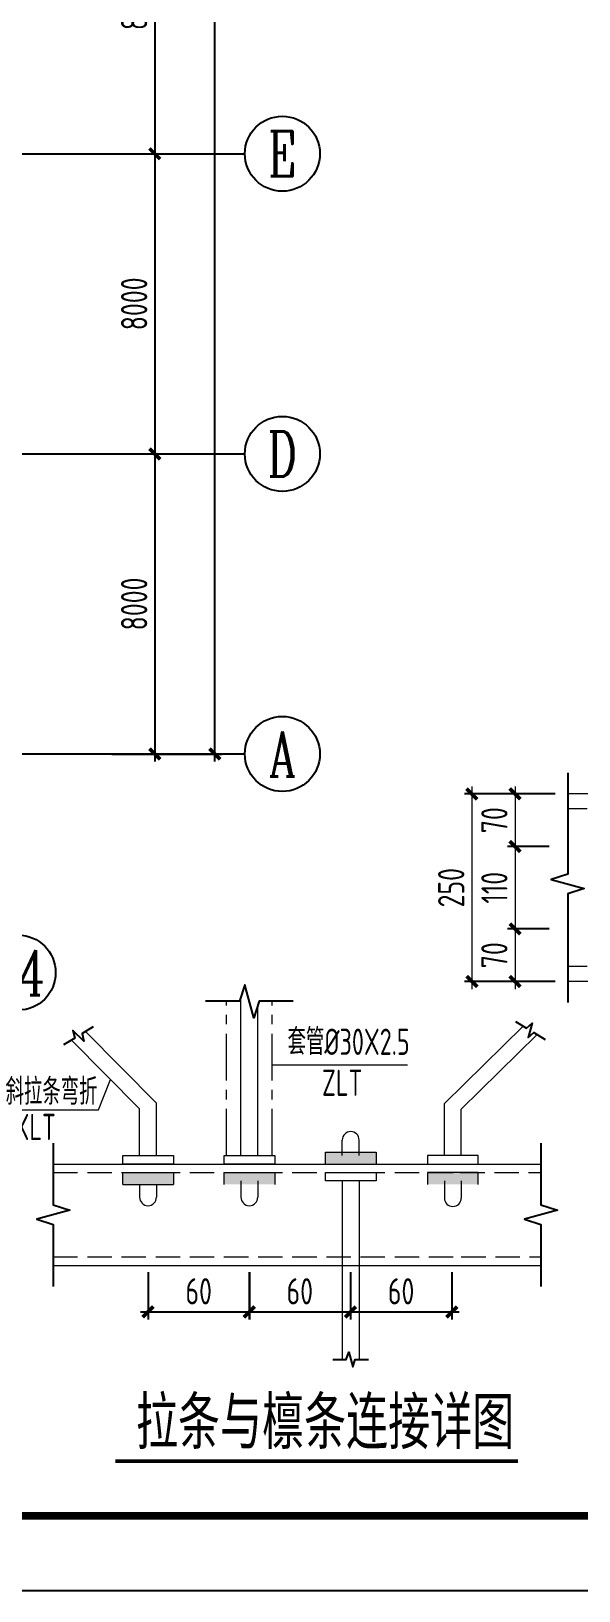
# Model space of a CAD drawing. Extents: x -2746917 to -971774, y -3334247 to -3250358.
# Drawn here: x -1732655 to -1725358, y -3316173 to -3295386 of the extents above; entities that cross this region are included whole.
import ezdxf
from ezdxf.enums import TextEntityAlignment as Align

# ---------------------------------------------------------------- set-up
doc = ezdxf.new("R2010")
doc.units = 0
doc.header["$LTSCALE"] = 1000
doc.header["$MEASUREMENT"] = 0
doc.header["$PDMODE"] = 35
for name, pattern in [('CENTER', [2, 1.25, -0.25, 0.25, -0.25]), ('DASH', [0.35, 0.25, -0.1]), ('DOTE', [2.42, 2, -0.2, 0.02, -0.2])]:
    doc.linetypes.add(name, pattern=pattern)
doc.layers.get('0').update_dxf_attribs({"linetype": 'CONTINUOUS'})
doc.layers.get('Defpoints').update_dxf_attribs({"linetype": 'CONTINUOUS'})
for name, color, linetype in [('AXIS', 253, 'DOTE'), ('DIM', 3, 'CONTINUOUS'), ('NUM', 7, 'CONTINUOUS'), ('PUB_TITLE', 4, 'CONTINUOUS'), ('REIN', 1, 'CONTINUOUS'), ('TEXT', 7, 'CONTINUOUS'), ('THIN', 7, 'CONTINUOUS'), ('中粗线', 2, 'CONTINUOUS'), ('梁__实线', 94, 'CONTINUOUS')]:
    doc.layers.add(name, color=color, linetype=linetype)
doc.layers.add('BEAM', color=7, linetype='CONTINUOUS', lineweight=13)
doc.layers.add('yichutu', color=7, linetype='CONTINUOUS', true_color=0xffffff, plot=False)
doc.styles.add('TSSD_Axis', font='Complex.shx', dxfattribs={"width": 0.7, "bigfont": 'hztxt.shx'})
doc.styles.add('TSSD_Dimension', font='tssdeng.shx', dxfattribs={"width": 0.75, "bigfont": 'Hztxt.shx'})
doc.styles.add('TSSD_Label', font='tssdeng.shx', dxfattribs={"width": 0.75, "bigfont": 'hztxt.shx'})
doc.styles.add('TSSD_Rein', font='Tssdeng.shx', dxfattribs={"width": 0.75, "bigfont": 'hztxt.shx'})
doc.dimstyles.new('TSSD_10_100', dxfattribs={"dimtxt": 350, "dimasz": 100, "dimexe": 100, "dimexo": 250, "dimgap": 100, "dimtad": 1, "dimdec": 0, "dimlfac": 0.1, "dimzin": 0, "dimdsep": 46, "dimtxsty": 'TSSD_Dimension', "dimblk": 'ARCHTICK', "dimcen": 0, "dimdle": 100, "dimclrt": 7, "dimadec": 0, "dimazin": 0, "dimtfac": 1, "dimtdec": 0, "dimtix": 1, "dimtmove": 2, "dimatfit": 3, "dimldrblk": 'ARCHTICK', "dimfxl": 1, "dimtolj": 1, "dimtzin": 0, "dimlwd": 5, "dimarcsym": 0})
doc.dimstyles.new('TSSD_200_100', dxfattribs={"dimtxt": 350, "dimasz": 100, "dimexe": 100, "dimexo": 250, "dimgap": 100, "dimtad": 1, "dimdec": 0, "dimlfac": 2, "dimzin": 0, "dimdsep": 46, "dimtxsty": 'TSSD_Dimension', "dimblk": 'ARCHTICK', "dimcen": 0, "dimdle": 100, "dimclrt": 7, "dimadec": 0, "dimazin": 0, "dimtfac": 1, "dimtdec": 0, "dimtix": 1, "dimtmove": 2, "dimatfit": 3, "dimfxl": 1, "dimtolj": 1, "dimtzin": 0, "dimarcsym": 0})
doc.dimstyles.new('TSSD_25_100', dxfattribs={"dimtxt": 350, "dimasz": 100, "dimexe": 100, "dimexo": 250, "dimgap": 100, "dimtad": 1, "dimdec": 0, "dimlfac": 0.25, "dimzin": 0, "dimdsep": 46, "dimtxsty": 'TSSD_Dimension', "dimblk": 'ARCHTICK', "dimcen": 0, "dimdle": 100, "dimclrt": 7, "dimadec": 0, "dimazin": 0, "dimtfac": 1, "dimtdec": 0, "dimtix": 1, "dimtmove": 2, "dimatfit": 3, "dimfxl": 1, "dimtolj": 1, "dimtzin": 0, "dimarcsym": 0})

# ---------------------------------------------------------------- blocks, each defined once
blk = doc.blocks.new('ts_axno')
at = {"color": 0, "linetype": 'ByBlock', "lineweight": -2}
blk.add_circle((0, 0), 0.5, dxfattribs=at)
at = {"color": 0, "linetype": 'ByBlock', "lineweight": -2, "style": 'TSSD_Axis', "width": 0.7}
blk.add_attdef('A', text='', height=0.6, dxfattribs=at).set_placement((0, 0), align=Align.MIDDLE_CENTER)
blk = doc.blocks.new('_ArchTick')
at = {"color": 0, "const_width": 0.5}
blk.add_lwpolyline([(-0.71, -0.71), (0.71, 0.71)], dxfattribs=at)
blk = doc.blocks.new('*D1865')
at = {"layer": 'Defpoints', "color": 0, "ltscale": 1.5}
for p in [(-1731829, -3293020), (-1731829, -3297020), (-1731008, -3297020)]:
    blk.add_point(p, dxfattribs=at)
at = {"layer": 'DIM', "color": 0, "lineweight": -2, "ltscale": 1.5}
for p, q in [((-1731579, -3293020), (-1730908, -3293020)), ((-1731008, -3292920), (-1731008, -3297120)), ((-1731579, -3297020), (-1730908, -3297020))]:
    blk.add_line(p, q, dxfattribs=at)
at = {"layer": 'DIM', "color": 0, "lineweight": -2, "ltscale": 1.5, "xscale": 100, "yscale": 100, "zscale": 100}
for p, rotation in [((-1731008, -3293020), 90), ((-1731008, -3297020), 270)]:
    blk.add_blockref('_ArchTick', p, dxfattribs=dict(at, rotation=rotation))
at = {"layer": 'DIM', "color": 7, "ltscale": 1.5, "insert": (-1731283, -3295020), "char_height": 350, "attachment_point": 5, "rotation": 90, "style": 'TSSD_Dimension'}
blk.add_mtext('\\A1;8000', dxfattribs=at)
blk = doc.blocks.new('*D1866')
at = {"layer": 'Defpoints', "color": 0, "ltscale": 1.5}
for p in [(-1731829, -3297020), (-1731829, -3301020), (-1731008, -3301020)]:
    blk.add_point(p, dxfattribs=at)
at = {"layer": 'DIM', "color": 0, "lineweight": -2, "ltscale": 1.5}
for p, q in [((-1731579, -3297020), (-1730908, -3297020)), ((-1731008, -3296920), (-1731008, -3301120)), ((-1731579, -3301020), (-1730908, -3301020))]:
    blk.add_line(p, q, dxfattribs=at)
at = {"layer": 'DIM', "color": 0, "lineweight": -2, "ltscale": 1.5, "xscale": 100, "yscale": 100, "zscale": 100}
for p, rotation in [((-1731008, -3297020), 90), ((-1731008, -3301020), 270)]:
    blk.add_blockref('_ArchTick', p, dxfattribs=dict(at, rotation=rotation))
at = {"layer": 'DIM', "color": 7, "ltscale": 1.5, "insert": (-1731283, -3299020), "char_height": 350, "attachment_point": 5, "rotation": 90, "style": 'TSSD_Dimension'}
blk.add_mtext('\\A1;8000', dxfattribs=at)
blk = doc.blocks.new('*D1867')
at = {"layer": 'Defpoints', "color": 0, "ltscale": 1.5}
for p in [(-1731829, -3301020), (-1731829, -3305020), (-1731008, -3305020)]:
    blk.add_point(p, dxfattribs=at)
at = {"layer": 'DIM', "color": 0, "lineweight": -2, "ltscale": 1.5}
for p, q in [((-1731008, -3300920), (-1731008, -3305120)), ((-1731579, -3301020), (-1730908, -3301020)), ((-1731579, -3305020), (-1730908, -3305020))]:
    blk.add_line(p, q, dxfattribs=at)
at = {"layer": 'DIM', "color": 0, "lineweight": -2, "ltscale": 1.5, "xscale": 100, "yscale": 100, "zscale": 100}
for p, rotation in [((-1731008, -3301020), 90), ((-1731008, -3305020), 270)]:
    blk.add_blockref('_ArchTick', p, dxfattribs=dict(at, rotation=rotation))
at = {"layer": 'DIM', "color": 7, "ltscale": 1.5, "insert": (-1731283, -3303020), "char_height": 350, "attachment_point": 5, "rotation": 90, "style": 'TSSD_Dimension'}
blk.add_mtext('\\A1;8000', dxfattribs=at)
blk = doc.blocks.new('*D1868')
at = {"layer": 'Defpoints', "color": 0, "ltscale": 1.5}
for p in [(-1731829, -3281020), (-1730208, -3281020), (-1731829, -3305020)]:
    blk.add_point(p, dxfattribs=at)
at = {"layer": 'DIM', "color": 0, "lineweight": -2, "ltscale": 1.5}
for p, q in [((-1731579, -3281020), (-1730108, -3281020)), ((-1730208, -3305120), (-1730208, -3280920)), ((-1731579, -3305020), (-1730108, -3305020))]:
    blk.add_line(p, q, dxfattribs=at)
at = {"layer": 'DIM', "color": 0, "lineweight": -2, "ltscale": 1.5, "xscale": 100, "yscale": 100, "zscale": 100}
for p, rotation in [((-1730208, -3281020), 90), ((-1730208, -3305020), 270)]:
    blk.add_blockref('_ArchTick', p, dxfattribs=dict(at, rotation=rotation))
at = {"layer": 'DIM', "color": 7, "ltscale": 1.5, "insert": (-1730483, -3293020), "char_height": 350, "attachment_point": 5, "rotation": 90, "style": 'TSSD_Dimension'}
blk.add_mtext('\\A1;48000', dxfattribs=at)
blk = doc.blocks.new('*D3105')
at = {"layer": 'Defpoints', "color": 0}
for p in [(-1729751, -3311674, 338), (-1728401, -3311674, 338), (-1728401, -3312456)]:
    blk.add_point(p, dxfattribs=at)
at = {"layer": 'DIM', "color": 0, "lineweight": -2}
for p, q in [((-1729751, -3311924), (-1729751, -3312556)), ((-1728401, -3311924), (-1728401, -3312556)), ((-1729851, -3312456), (-1728301, -3312456))]:
    blk.add_line(p, q, dxfattribs=at)
at = {"layer": 'DIM', "color": 0, "lineweight": -2, "xscale": 100, "yscale": 100, "zscale": 100, "rotation": 180}
blk.add_blockref('_ArchTick', (-1729751, -3312456), dxfattribs=at)
at = {"layer": 'DIM', "color": 0, "lineweight": -2, "xscale": 100, "yscale": 100, "zscale": 100}
blk.add_blockref('_ArchTick', (-1728401, -3312456), dxfattribs=at)
at = {"layer": 'DIM', "color": 7, "lineweight": 5, "insert": (-1729076, -3312181), "char_height": 350, "attachment_point": 5, "style": 'TSSD_Dimension'}
blk.add_mtext('\\A1;60', dxfattribs=at)
blk = doc.blocks.new('*D3106')
at = {"layer": 'Defpoints', "color": 0}
for p in [(-1731098, -3311674, 338), (-1729748, -3311674, 338), (-1729748, -3312456)]:
    blk.add_point(p, dxfattribs=at)
at = {"layer": 'DIM', "color": 0, "lineweight": -2}
for p, q in [((-1731098, -3311924), (-1731098, -3312556)), ((-1729748, -3311924), (-1729748, -3312556)), ((-1731198, -3312456), (-1729648, -3312456))]:
    blk.add_line(p, q, dxfattribs=at)
at = {"layer": 'DIM', "color": 0, "lineweight": -2, "xscale": 100, "yscale": 100, "zscale": 100, "rotation": 180}
blk.add_blockref('_ArchTick', (-1731098, -3312456), dxfattribs=at)
at = {"layer": 'DIM', "color": 0, "lineweight": -2, "xscale": 100, "yscale": 100, "zscale": 100}
blk.add_blockref('_ArchTick', (-1729748, -3312456), dxfattribs=at)
at = {"layer": 'DIM', "color": 7, "lineweight": 5, "insert": (-1730423, -3312181), "char_height": 350, "attachment_point": 5, "style": 'TSSD_Dimension'}
blk.add_mtext('\\A1;60', dxfattribs=at)
blk = doc.blocks.new('*D3135')
at = {"layer": 'Defpoints', "color": 0}
for p in [(-1728401, -3311674, 338), (-1727050, -3311674, 338), (-1727050, -3312456)]:
    blk.add_point(p, dxfattribs=at)
at = {"layer": 'DIM', "color": 0, "lineweight": -2}
for p, q in [((-1728401, -3311924), (-1728401, -3312556)), ((-1727050, -3311924), (-1727050, -3312556)), ((-1728501, -3312456), (-1726950, -3312456))]:
    blk.add_line(p, q, dxfattribs=at)
at = {"layer": 'DIM', "color": 0, "lineweight": -2, "xscale": 100, "yscale": 100, "zscale": 100, "rotation": 180}
blk.add_blockref('_ArchTick', (-1728401, -3312456), dxfattribs=at)
at = {"layer": 'DIM', "color": 0, "lineweight": -2, "xscale": 100, "yscale": 100, "zscale": 100}
blk.add_blockref('_ArchTick', (-1727050, -3312456), dxfattribs=at)
at = {"layer": 'DIM', "color": 7, "lineweight": 5, "insert": (-1727726, -3312181), "char_height": 350, "attachment_point": 5, "style": 'TSSD_Dimension'}
blk.add_mtext('\\A1;60', dxfattribs=at)
blk = doc.blocks.new('*D3157')
at = {"layer": 'Defpoints', "color": 0}
for p in [(-1725421, -3305552), (-1726783, -3308052), (-1725421, -3308052)]:
    blk.add_point(p, dxfattribs=at)
at = {"layer": 'DIM', "color": 0, "lineweight": -2}
for p, q in [((-1725671, -3305552), (-1726883, -3305552)), ((-1725671, -3308052), (-1726883, -3308052))]:
    blk.add_line(p, q, dxfattribs=at)
at = {"layer": 'DIM', "color": 0, "lineweight": 5}
blk.add_line((-1726783, -3305452), (-1726783, -3308152), dxfattribs=at)
at = {"layer": 'DIM', "color": 0, "lineweight": 5, "xscale": 100, "yscale": 100, "zscale": 100}
for p, rotation in [((-1726783, -3305552), 90), ((-1726783, -3308052), 270)]:
    blk.add_blockref('_ArchTick', p, dxfattribs=dict(at, rotation=rotation))
at = {"layer": 'DIM', "color": 7, "insert": (-1727058, -3306802), "char_height": 350, "attachment_point": 5, "rotation": 90, "style": 'TSSD_Dimension'}
blk.add_mtext('\\A1;250', dxfattribs=at)
blk = doc.blocks.new('*D3158')
at = {"layer": 'Defpoints', "color": 0}
for p in [(-1725505, -3305552), (-1726208, -3306252), (-1725505, -3306252)]:
    blk.add_point(p, dxfattribs=at)
at = {"layer": 'DIM', "color": 0, "lineweight": -2}
for p, q in [((-1725755, -3305552), (-1726308, -3305552)), ((-1725755, -3306252), (-1726308, -3306252))]:
    blk.add_line(p, q, dxfattribs=at)
at = {"layer": 'DIM', "color": 0, "lineweight": 5}
blk.add_line((-1726208, -3305452), (-1726208, -3306352), dxfattribs=at)
at = {"layer": 'DIM', "color": 0, "lineweight": 5, "xscale": 100, "yscale": 100, "zscale": 100}
for p, rotation in [((-1726208, -3305552), 90), ((-1726208, -3306252), 270)]:
    blk.add_blockref('_ArchTick', p, dxfattribs=dict(at, rotation=rotation))
at = {"layer": 'DIM', "color": 7, "insert": (-1726483, -3305902), "char_height": 350, "attachment_point": 5, "rotation": 90, "style": 'TSSD_Dimension'}
blk.add_mtext('\\A1;70', dxfattribs=at)
blk = doc.blocks.new('*D3159')
at = {"layer": 'Defpoints', "color": 0}
for p in [(-1725505, -3306252), (-1726208, -3307352), (-1725505, -3307352)]:
    blk.add_point(p, dxfattribs=at)
at = {"layer": 'DIM', "color": 0, "lineweight": 5}
blk.add_line((-1726208, -3306152), (-1726208, -3307452), dxfattribs=at)
at = {"layer": 'DIM', "color": 0, "lineweight": -2}
for p, q in [((-1725755, -3306252), (-1726308, -3306252)), ((-1725755, -3307352), (-1726308, -3307352))]:
    blk.add_line(p, q, dxfattribs=at)
at = {"layer": 'DIM', "color": 0, "lineweight": 5, "xscale": 100, "yscale": 100, "zscale": 100}
for p, rotation in [((-1726208, -3306252), 90), ((-1726208, -3307352), 270)]:
    blk.add_blockref('_ArchTick', p, dxfattribs=dict(at, rotation=rotation))
at = {"layer": 'DIM', "color": 7, "insert": (-1726483, -3306802), "char_height": 350, "attachment_point": 5, "rotation": 90, "style": 'TSSD_Dimension'}
blk.add_mtext('\\A1;110', dxfattribs=at)
blk = doc.blocks.new('*D3160')
at = {"layer": 'Defpoints', "color": 0}
for p in [(-1725505, -3307352), (-1726208, -3308052), (-1725505, -3308052)]:
    blk.add_point(p, dxfattribs=at)
at = {"layer": 'DIM', "color": 0, "lineweight": -2}
for p, q in [((-1725755, -3307352), (-1726308, -3307352)), ((-1725755, -3308052), (-1726308, -3308052))]:
    blk.add_line(p, q, dxfattribs=at)
at = {"layer": 'DIM', "color": 0, "lineweight": 5}
blk.add_line((-1726208, -3307252), (-1726208, -3308152), dxfattribs=at)
at = {"layer": 'DIM', "color": 0, "lineweight": 5, "xscale": 100, "yscale": 100, "zscale": 100}
for p, rotation in [((-1726208, -3307352), 90), ((-1726208, -3308052), 270)]:
    blk.add_blockref('_ArchTick', p, dxfattribs=dict(at, rotation=rotation))
at = {"layer": 'DIM', "color": 7, "insert": (-1726483, -3307702), "char_height": 350, "attachment_point": 5, "rotation": 90, "style": 'TSSD_Dimension'}
blk.add_mtext('\\A1;70', dxfattribs=at)
blk = doc.blocks.new('yct-891-420-89100-42000-100-2004.0')
at = {"layer": 'yichutu', "color": 7, "true_color": 0xffffff}
blk.add_lwpolyline([(0, 0), (0, 42000), (89100, 42000), (89100, 0)], close=True, dxfattribs=at)
blk = doc.blocks.new('A$C440D491C')
at = {"layer": 'PUB_TITLE'}
blk.add_lwpolyline([(0, 0), (0, 42000), (89100, 42000), (89100, 0)], close=True, dxfattribs=at)
at = {"layer": 'PUB_TITLE', "const_width": 100}
blk.add_lwpolyline([(88100, 1000), (88100, 41000), (713, 41000), (713, 1000), (88100, 1000)], dxfattribs=at)

msp = doc.modelspace()

# ---------------------------------------------------------------- hatches: boundary and pattern name
at = {"layer": '梁__实线', "linetype": 'Continuous'}
h = msp.add_hatch(color=256, dxfattribs=at)
h.paths.add_polyline_path([(-1728397.44, -3310485.32), (-1728397.44, -3310326.38), (-1728734.94, -3310326.38), (-1728734.94, -3310485.32)])
h.paths.add_polyline_path([(-1728059.94, -3310485.32), (-1728059.94, -3310326.38), (-1728397.44, -3310326.38), (-1728397.44, -3310485.32)])
h = msp.add_hatch(color=256, dxfattribs=at)
h.paths.add_polyline_path([(-1731098.05, -3310756.77), (-1731098.05, -3310597.82), (-1731435.55, -3310597.82), (-1731435.55, -3310756.77)])
h.paths.add_polyline_path([(-1730760.55, -3310756.77), (-1730760.55, -3310597.82), (-1731098.05, -3310597.82), (-1731098.05, -3310756.77)])
h = msp.add_hatch(color=256, dxfattribs=at)
h.paths.add_polyline_path([(-1729748.05, -3310756.77), (-1729748.05, -3310597.82), (-1730085.55, -3310597.82), (-1730085.55, -3310756.77)])
h.paths.add_polyline_path([(-1729410.55, -3310756.77), (-1729410.55, -3310597.82), (-1729748.05, -3310597.82), (-1729748.05, -3310756.77)])
h = msp.add_hatch(color=256, dxfattribs=at)
h.paths.add_polyline_path([(-1727037, -3310756.77), (-1727037, -3310597.82), (-1726699.5, -3310597.82), (-1726699.5, -3310756.77)])
h.paths.add_polyline_path([(-1727374.5, -3310756.77), (-1727374.5, -3310597.82), (-1727037, -3310597.82), (-1727037, -3310756.77)])

# ---------------------------------------------------------------- linework, layer by layer
at = {"lineweight": 5}
for p, q in [((-1729442.27, -3309162.64), (-1727642.46, -3309162.64)), ((-1731756.48, -3309760.29, -675), (-1731598.22, -3309357.21, -459.33))]:
    msp.add_line(p, q, dxfattribs=at)
at = {"color": 6, "linetype": 'DASH', "lineweight": 5, "ltscale": 1.3}
for p, q in [((-1732360.7, -3310597.82), (-1726936.99, -3310597.82)), ((-1726936.99, -3310597.82), (-1725876.02, -3310597.82)), ((-1732360.7, -3311722.82), (-1726923.28, -3311722.82)), ((-1726923.28, -3311722.82), (-1725864.59, -3311722.82))]:
    msp.add_line(p, q, dxfattribs=at)
at = {"layer": 'AXIS', "ltscale": 1.5}
for p, q in [((-1776728.83, -3297019.55), (-1731828.83, -3297019.55)), ((-1776728.83, -3301019.55), (-1731828.83, -3301019.55)), ((-1776728.83, -3305019.55), (-1731828.83, -3305019.55))]:
    msp.add_line(p, q, dxfattribs=at)
at = {"layer": 'BEAM', "linetype": 'ByBlock', "lineweight": 5}
for p, q in [((-1718945.16, -3305552.29, -48), (-1725505.44, -3305552.29, -48)), ((-1718945.16, -3308051.81, -48), (-1725505.44, -3308051.81, -48))]:
    msp.add_line(p, q, dxfattribs=at)
at = {"layer": 'BEAM', "linetype": 'DASH', "lineweight": 5}
for p, q in [((-1718945.16, -3305752.29, -48), (-1725505.44, -3305752.29, -48)), ((-1718945.16, -3307851.81, -48), (-1725505.44, -3307851.81, -48))]:
    msp.add_line(p, q, dxfattribs=at)
at = {"layer": 'NUM', "ltscale": 1.5}
for p, q in [((-1731828.83, -3297019.55), (-1729808.17, -3297019.55)), ((-1731828.83, -3301019.55), (-1729808.17, -3301019.55)), ((-1731828.83, -3305019.55), (-1729808.17, -3305019.55))]:
    msp.add_line(p, q, dxfattribs=at)
at = {"layer": 'NUM', "const_width": 50}
msp.add_lwpolyline([(-1731533.54, -3314444.25), (-1726166.77, -3314444.25)], dxfattribs=at)
at = {"layer": 'REIN', "color": 4, "linetype": 'ByBlock', "lineweight": 5}
for p, q in [((-1732360.7, -3310485.32), (-1726936.99, -3310485.32)), ((-1726936.99, -3310485.32), (-1725877.16, -3310485.32)), ((-1732360.7, -3311835.32), (-1726923.28, -3311835.32)), ((-1726923.28, -3311835.32), (-1725863.45, -3311835.32))]:
    msp.add_line(p, q, dxfattribs=at)
at = {"layer": 'TEXT', "lineweight": 5}
msp.add_line((-1733033.77, -3309760.29, -675), (-1731756.48, -3309760.29, -675), dxfattribs=at)
at = {"layer": 'THIN'}
for points in [[(-1725505.44, -3305272.29), (-1725505.44, -3306622.05), (-1725725.44, -3306692.05), (-1725285.44, -3306812.05), (-1725505.44, -3306882.05), (-1725505.44, -3308331.81)], [(-1729162.27, -3308314.84), (-1729618.05, -3308314.84), (-1729688.05, -3308534.84), (-1729808.05, -3308094.84), (-1729878.05, -3308314.84), (-1730333.83, -3308314.84)], [(-1732360.7, -3310205.32), (-1732360.7, -3311030.32), (-1732140.7, -3311100.32), (-1732580.7, -3311220.32), (-1732360.7, -3311290.32), (-1732360.7, -3312115.32)], [(-1725863.45, -3310205.32), (-1725863.45, -3311030.32), (-1725643.45, -3311100.32), (-1726083.45, -3311220.32), (-1725863.45, -3311290.32), (-1725863.45, -3312115.32)], [(-1728635.94, -3313089.8), (-1728455.94, -3313089.8), (-1728424.44, -3312990.8), (-1728370.44, -3313188.8), (-1728338.94, -3313089.8), (-1728158.94, -3313089.8)]]:
    msp.add_lwpolyline(points, dxfattribs=at)
at = {"layer": 'THIN', "elevation": -48}
for points in [[(-1731826.98, -3308657.19), (-1731977.18, -3308747.04), (-1731954.06, -3308845.37), (-1732097.95, -3308707.1), (-1732074.82, -3308805.43), (-1732225.02, -3308895.28)], [(-1726202.35, -3308583.54), (-1726053.07, -3308674.06), (-1725977.16, -3308607.79), (-1726031.94, -3308799.16), (-1725956.03, -3308732.9), (-1725806.74, -3308823.42)]]:
    msp.add_lwpolyline(points, dxfattribs=at)
at = {"layer": '中粗线', "color": 4, "linetype": 'CENTER', "lineweight": 5, "ltscale": 0.5}
for p, q in [((-1730053.83, -3310372.82), (-1730053.83, -3308314.84)), ((-1729442.27, -3310372.82), (-1729442.27, -3308314.84))]:
    msp.add_line(p, q, dxfattribs=at)
at = {"layer": '梁__实线', "linetype": 'Continuous', "lineweight": 5}
for p, q in [((-1729860.55, -3310372.82), (-1729860.55, -3308259.84)), ((-1729635.55, -3310372.82), (-1729635.55, -3308369.84)), ((-1727149.5, -3309677.18), (-1726097.85, -3308646.91)), ((-1731210.55, -3309747.24), (-1732119.88, -3308832.39)), ((-1730985.55, -3309672.24), (-1731932.12, -3308720.08)), ((-1726924.5, -3309752.18), (-1725911.24, -3308760.05)), ((-1730985.55, -3310372.82), (-1730985.55, -3309672.24)), ((-1727149.5, -3310372.82), (-1727149.5, -3309677.18)), ((-1731210.55, -3310372.82), (-1731210.55, -3309747.24)), ((-1726924.5, -3310372.82), (-1726924.5, -3309752.18)), ((-1728734.94, -3310485.32), (-1728734.94, -3310326.38)), ((-1728734.94, -3310326.38), (-1728059.94, -3310326.38)), ((-1728509.94, -3310372.82), (-1728509.94, -3310164.95)), ((-1728284.94, -3310372.82), (-1728284.94, -3310164.95)), ((-1728059.94, -3310326.38), (-1728059.94, -3310485.32)), ((-1731435.55, -3310485.32), (-1731435.55, -3310372.82)), ((-1731435.55, -3310372.82), (-1730760.55, -3310372.82)), ((-1730760.55, -3310485.32), (-1731435.55, -3310485.32)), ((-1730760.55, -3310372.82), (-1730760.55, -3310485.32)), ((-1730085.55, -3310372.82), (-1729410.55, -3310372.82)), ((-1730085.55, -3310485.32), (-1730085.55, -3310372.82)), ((-1729410.55, -3310485.32), (-1730085.55, -3310485.32)), ((-1729410.55, -3310372.82), (-1729410.55, -3310485.32)), ((-1726699.5, -3310372.62), (-1727374.5, -3310372.62)), ((-1727374.5, -3310372.62), (-1727374.5, -3310485.12)), ((-1727374.5, -3310485.12), (-1726699.5, -3310485.12)), ((-1726699.5, -3310485.12), (-1726699.5, -3310372.62)), ((-1731435.55, -3310597.82), (-1730760.55, -3310597.82)), ((-1731435.55, -3310756.77), (-1731435.55, -3310597.82)), ((-1731435.55, -3310756.77), (-1730760.55, -3310756.77)), ((-1731210.55, -3310756.77), (-1731210.55, -3310927.3)), ((-1730985.55, -3310756.77), (-1730985.55, -3310927.3)), ((-1730760.55, -3310597.82), (-1730760.55, -3310756.77)), ((-1730085.55, -3310597.82), (-1729410.55, -3310597.82)), ((-1730085.55, -3310756.77), (-1730085.55, -3310597.82)), ((-1729860.55, -3310710.32), (-1729860.55, -3310927.3)), ((-1729635.55, -3310710.32), (-1729635.55, -3310927.3)), ((-1729410.55, -3310597.82), (-1729410.55, -3310756.77)), ((-1728734.94, -3310710.32), (-1728734.94, -3310597.82)), ((-1728734.94, -3310597.82), (-1728059.94, -3310597.82)), ((-1728059.94, -3310710.32), (-1728734.94, -3310710.32)), ((-1728509.94, -3310710.32), (-1728509.94, -3313089.8)), ((-1728284.94, -3310710.32), (-1728284.94, -3313089.8)), ((-1728059.94, -3310597.82), (-1728059.94, -3310710.32)), ((-1726699.5, -3310597.82), (-1727374.5, -3310597.82)), ((-1727374.5, -3310597.82), (-1727374.5, -3310756.77)), ((-1727149.5, -3310710.32), (-1727149.5, -3310938.19)), ((-1726924.5, -3310710.32), (-1726924.5, -3310938.19)), ((-1726699.5, -3310756.77), (-1726699.5, -3310597.82))]:
    msp.add_line(p, q, dxfattribs=at)
for centre, start, end in [((-1728397.44, -3310164.95), 0, 180), ((-1731098.05, -3310927.3), 180, 0), ((-1729748.05, -3310927.3), 180, 0), ((-1727037, -3310938.19), 180, 0)]:
    msp.add_arc(centre, 112.5, start, end, dxfattribs=at)

# ---------------------------------------------------------------- block references
at = {"ltscale": 1.5}
msp.add_blockref('A$C440D491C', (-1781995.02, -3316173.05), dxfattribs=at)
at = {"layer": 'NUM'}
ref = msp.add_blockref('ts_axno', (-1729308.17, -3297019.55), dxfattribs=dict(at, xscale=1000, yscale=1000, zscale=1000))
ref.add_attrib('C', 'E', dxfattribs={"height": 600, "style": 'TSSD_Axis', "width": 0.7}).set_placement((-1729308.17, -3297019.55), align=Align.MIDDLE_CENTER)
ref = msp.add_blockref('ts_axno', (-1729308.17, -3301019.55), dxfattribs=dict(at, xscale=1000, yscale=1000, zscale=1000))
ref.add_attrib('B', 'D', dxfattribs={"height": 600, "style": 'TSSD_Axis', "width": 0.7}).set_placement((-1729308.17, -3301019.55), align=Align.MIDDLE_CENTER)
ref = msp.add_blockref('ts_axno', (-1729308.17, -3305019.55), dxfattribs=dict(at, xscale=1000, yscale=1000, zscale=1000))
ref.add_attrib('A', 'A', dxfattribs={"height": 600, "style": 'TSSD_Axis', "width": 0.7}).set_placement((-1729308.17, -3305019.55), align=Align.MIDDLE_CENTER)
ref = msp.add_blockref('ts_axno', (-1732828.83, -3307933.87), dxfattribs=dict(at, xscale=1000, yscale=1000, zscale=1000))
ref.add_attrib('14', '14', dxfattribs={"height": 600, "style": 'TSSD_Axis', "width": 0.7}).set_placement((-1732828.83, -3307933.87), align=Align.MIDDLE_CENTER)
at = {"layer": 'yichutu'}
msp.add_blockref('yct-891-420-89100-42000-100-2004.0', (-1781995.02, -3316173.05), dxfattribs=at)

# ---------------------------------------------------------------- texts
at = {"layer": 'TEXT', "lineweight": 5}
for s, height, style, width, p in [('套管%%c30X2.5', 350, 'TSSD_Rein', 0.7, (-1729238.44, -3309030.41)), ('斜拉条弯折', 350, 'TSSD_Rein', 0.7, (-1732996.29, -3309694.54, -675)), ('ZLT', 350, 'TSSD_Rein', 0.7, (-1728779.46, -3309576.21)), ('XLT', 350, 'TSSD_Rein', 0.7, (-1732889.61, -3310165.6)), ('拉条与檩条连接详图', 700, 'TSSD_Label', 0.8, (-1731258.71, -3314284.42, 337.5))]:
    msp.add_text(s, height=height, dxfattribs=dict(at, style=style, width=width)).set_placement(p)

# ---------------------------------------------------------------- dimensions: what is measured, and where the dimension line sits
at = {"layer": 'DIM', "ltscale": 1.5}
for base, p1, p2, picture, middle in [((-1730208.17, -3281019.55), (-1731828.83, -3305019.55), (-1731828.83, -3281019.55), '*D1868', (-1730483.17, -3293019.55)), ((-1731008.17, -3297019.55), (-1731828.83, -3293019.55), (-1731828.83, -3297019.55), '*D1865', (-1731283.17, -3295019.55)), ((-1731008.17, -3301019.55), (-1731828.83, -3297019.55), (-1731828.83, -3301019.55), '*D1866', (-1731283.17, -3299019.55)), ((-1731008.17, -3305019.55), (-1731828.83, -3301019.55), (-1731828.83, -3305019.55), '*D1867', (-1731283.17, -3303019.55))]:
    dim = msp.add_linear_dim(base=base, p1=p1, p2=p2, angle=270, dimstyle='TSSD_200_100', dxfattribs=at)
    dim.commit()
    dim.dimension.update_dxf_attribs({"geometry": picture, "text_midpoint": middle})
at = {"layer": 'DIM'}
for base, p1, p2, picture, middle in [((-1726783.41, -3308051.81), (-1725420.8, -3305552.29), (-1725420.8, -3308051.81), '*D3157', (-1727058.41, -3306802.05)), ((-1726207.52, -3306252.29), (-1725505.44, -3305552.29), (-1725505.44, -3306252.29), '*D3158', (-1726482.52, -3305902.29)), ((-1726207.52, -3307351.81), (-1725505.44, -3306252.29), (-1725505.44, -3307351.81), '*D3159', (-1726482.52, -3306802.05)), ((-1726207.52, -3308051.81), (-1725505.44, -3307351.81), (-1725505.44, -3308051.81), '*D3160', (-1726482.52, -3307701.81))]:
    dim = msp.add_linear_dim(base=base, p1=p1, p2=p2, angle=90, dimstyle='TSSD_10_100', dxfattribs=at)
    dim.commit()
    dim.dimension.update_dxf_attribs({"geometry": picture, "text_midpoint": middle})
at = {"layer": 'DIM', "lineweight": 5}
for base, p1, p2, picture, middle in [((-1729747.85, -3312456.08, -337.5), (-1731098.05, -3311674.46), (-1729747.85, -3311674.46), '*D3106', (-1730422.95, -3312181.08, -337.5)), ((-1728400.64, -3312456.08, -337.5), (-1729750.85, -3311674.46), (-1728400.64, -3311674.46), '*D3105', (-1729075.74, -3312181.08, -337.5)), ((-1727050.44, -3312456.08, -337.5), (-1728400.64, -3311674.46), (-1727050.44, -3311674.46), '*D3135', (-1727725.54, -3312181.08, -337.5))]:
    dim = msp.add_linear_dim(base=base, p1=p1, p2=p2, text='60', dimstyle='TSSD_25_100', dxfattribs=at)
    dim.commit()
    dim.dimension.update_dxf_attribs({"geometry": picture, "text_midpoint": middle})

doc.saveas('drawing.dxf')
